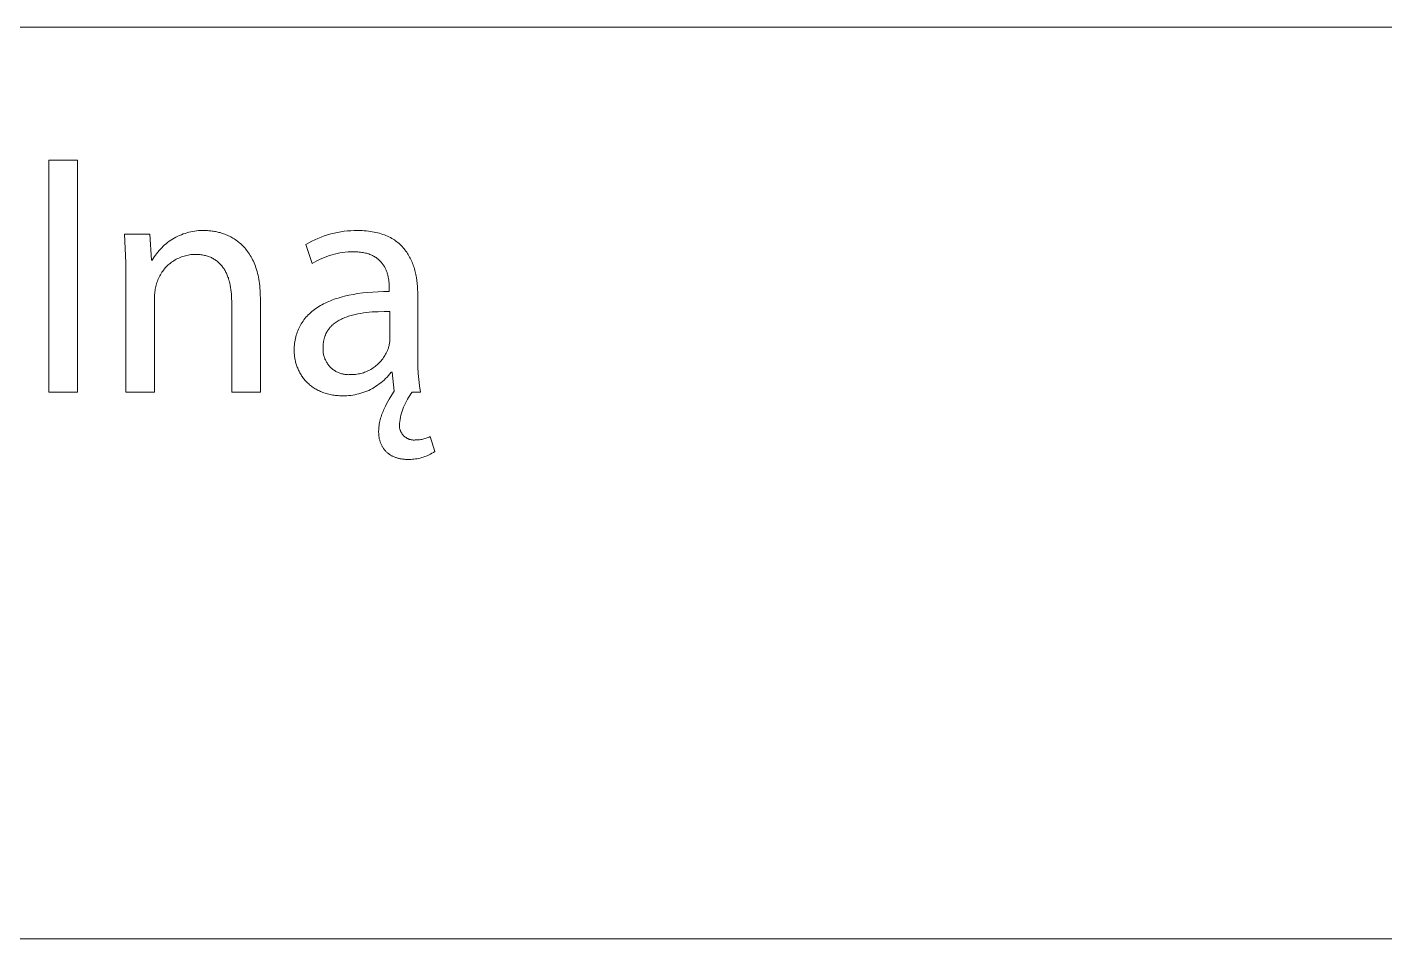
# Model space of a CAD drawing. Header units: millimetres. Extents: x -1656 to 3995, y -637 to 3312.
# Drawn here: x 3525.1 to 3760.2, y -636.5 to -478.6 of the extents above; entities that cross this region are included whole.
import ezdxf

# ---------------------------------------------------------------- set-up
doc = ezdxf.new("R2010")
doc.units = ezdxf.units.MM
doc.header["$MEASUREMENT"] = 0
doc.layers.add('Domyślny', color=7, linetype='Continuous', true_color=0x000000)

msp = doc.modelspace()

# ---------------------------------------------------------------- linework, layer by layer
at = {"layer": 'Domyślny', "color": 18, "lineweight": 15, "true_color": 0x000000}
for p, q in [((1859.78, -478.59), (3989.99, -478.59)), ((3528.83, -501.65), (3533.8, -501.65)), ((3528.83, -541.83), (3528.83, -501.65)), ((3533.8, -501.65), (3533.8, -541.83)), ((3542.05, -516.91), (3541.91, -514.44)), ((3541.91, -514.44), (3546.33, -514.44)), ((3546.33, -514.44), (3546.61, -518.97)), ((3550.83, -514.97), (3551.14, -514.82)), ((3551.14, -514.82), (3551.45, -514.67)), ((3551.45, -514.67), (3551.76, -514.54)), ((3551.76, -514.54), (3552.08, -514.42)), ((3552.08, -514.42), (3552.4, -514.31)), ((3552.4, -514.31), (3552.73, -514.21)), ((3552.73, -514.21), (3553.06, -514.12)), ((3553.06, -514.12), (3553.4, -514.04)), ((3553.4, -514.04), (3553.73, -513.97)), ((3553.73, -513.97), (3554.07, -513.92)), ((3554.07, -513.92), (3554.41, -513.88)), ((3554.41, -513.88), (3554.75, -513.84)), ((3554.75, -513.84), (3555.09, -513.82)), ((3555.09, -513.82), (3555.43, -513.81)), ((3555.43, -513.81), (3555.77, -513.82)), ((3555.77, -513.82), (3555.95, -513.82)), ((3555.95, -513.82), (3556.14, -513.82)), ((3556.14, -513.82), (3556.32, -513.83)), ((3556.32, -513.83), (3556.51, -513.85)), ((3556.51, -513.85), (3556.7, -513.86)), ((3556.7, -513.86), (3556.89, -513.88)), ((3556.89, -513.88), (3557.09, -513.91)), ((3557.09, -513.91), (3557.28, -513.93)), ((3557.28, -513.93), (3557.48, -513.97)), ((3557.48, -513.97), (3557.68, -514)), ((3557.68, -514), (3557.88, -514.04)), ((3557.88, -514.04), (3558.08, -514.09)), ((3558.08, -514.09), (3558.28, -514.14)), ((3558.28, -514.14), (3558.48, -514.19)), ((3558.48, -514.19), (3558.69, -514.25)), ((3558.69, -514.25), (3558.89, -514.32)), ((3558.89, -514.32), (3559.09, -514.39)), ((3559.09, -514.39), (3559.3, -514.47)), ((3559.3, -514.47), (3559.5, -514.55)), ((3559.5, -514.55), (3559.7, -514.63)), ((3559.7, -514.63), (3559.9, -514.72)), ((3559.9, -514.72), (3560.11, -514.82)), ((3560.11, -514.82), (3560.31, -514.92)), ((3560.31, -514.92), (3560.5, -515.03)), ((3575.95, -514.96), (3576.51, -514.76)), ((3576.51, -514.76), (3577.07, -514.58)), ((3577.07, -514.58), (3577.63, -514.41)), ((3577.63, -514.41), (3578.21, -514.27)), ((3578.21, -514.27), (3578.78, -514.14)), ((3578.78, -514.14), (3579.36, -514.04)), ((3579.36, -514.04), (3579.95, -513.96)), ((3579.95, -513.96), (3580.53, -513.89)), ((3580.53, -513.89), (3581.12, -513.85)), ((3581.12, -513.85), (3581.71, -513.83)), ((3581.71, -513.83), (3582.3, -513.82)), ((3582.3, -513.82), (3582.69, -513.83)), ((3582.69, -513.83), (3583.07, -513.84)), ((3583.07, -513.84), (3583.44, -513.86)), ((3583.44, -513.86), (3583.8, -513.89)), ((3583.8, -513.89), (3584.15, -513.93)), ((3584.15, -513.93), (3584.49, -513.97)), ((3584.49, -513.97), (3584.83, -514.02)), ((3584.83, -514.02), (3585.15, -514.08)), ((3585.15, -514.08), (3585.47, -514.15)), ((3585.47, -514.15), (3585.78, -514.22)), ((3585.78, -514.22), (3586.08, -514.3)), ((3586.08, -514.3), (3586.37, -514.39)), ((3586.37, -514.39), (3586.65, -514.48)), ((3586.65, -514.48), (3586.93, -514.58)), ((3586.93, -514.58), (3587.2, -514.69)), ((3587.2, -514.69), (3587.46, -514.8)), ((3587.46, -514.8), (3587.71, -514.92)), ((3587.71, -514.92), (3587.96, -515.05)), ((3542.12, -519.39), (3542.05, -516.91)), ((3547.68, -517.56), (3547.9, -517.3)), ((3547.9, -517.3), (3548.13, -517.04)), ((3548.13, -517.04), (3548.36, -516.79)), ((3548.36, -516.79), (3548.61, -516.55)), ((3548.61, -516.55), (3548.86, -516.32)), ((3548.86, -516.32), (3549.12, -516.1)), ((3549.12, -516.1), (3549.39, -515.89)), ((3549.39, -515.89), (3549.67, -515.69)), ((3549.67, -515.69), (3549.95, -515.49)), ((3549.95, -515.49), (3550.24, -515.31)), ((3550.24, -515.31), (3550.53, -515.13)), ((3550.53, -515.13), (3550.83, -514.97)), ((3560.5, -515.03), (3560.7, -515.15)), ((3560.7, -515.15), (3560.9, -515.27)), ((3560.9, -515.27), (3561.09, -515.4)), ((3561.09, -515.4), (3561.29, -515.53)), ((3561.29, -515.53), (3561.48, -515.67)), ((3561.48, -515.67), (3561.67, -515.81)), ((3561.67, -515.81), (3561.85, -515.97)), ((3561.85, -515.97), (3562.04, -516.13)), ((3562.04, -516.13), (3562.22, -516.29)), ((3562.22, -516.29), (3562.39, -516.47)), ((3562.39, -516.47), (3562.57, -516.65)), ((3562.57, -516.65), (3562.74, -516.84)), ((3562.74, -516.84), (3562.91, -517.03)), ((3562.91, -517.03), (3563.07, -517.23)), ((3563.07, -517.23), (3563.23, -517.44)), ((3573.3, -516.25), (3573.82, -515.96)), ((3574.43, -519.54), (3573.3, -516.25)), ((3573.82, -515.96), (3574.34, -515.68)), ((3574.34, -515.68), (3574.87, -515.42)), ((3574.87, -515.42), (3575.41, -515.18)), ((3575.41, -515.18), (3575.95, -514.96)), ((3587.96, -515.05), (3588.19, -515.18)), ((3588.19, -515.18), (3588.42, -515.32)), ((3588.42, -515.32), (3588.65, -515.46)), ((3588.65, -515.46), (3588.86, -515.61)), ((3588.86, -515.61), (3589.07, -515.76)), ((3589.07, -515.76), (3589.27, -515.92)), ((3589.27, -515.92), (3589.47, -516.09)), ((3589.47, -516.09), (3589.65, -516.26)), ((3589.65, -516.26), (3589.84, -516.43)), ((3589.84, -516.43), (3590.01, -516.61)), ((3590.01, -516.61), (3590.18, -516.79)), ((3590.18, -516.79), (3590.34, -516.98)), ((3590.34, -516.98), (3590.49, -517.17)), ((3590.49, -517.17), (3590.64, -517.37)), ((3542.13, -521.87), (3542.12, -519.39)), ((3546.61, -518.97), (3546.72, -518.97)), ((3546.72, -518.97), (3546.89, -518.68)), ((3546.89, -518.68), (3547.08, -518.39)), ((3547.08, -518.39), (3547.27, -518.1)), ((3547.27, -518.1), (3547.47, -517.83)), ((3547.47, -517.83), (3547.68, -517.56)), ((3549.68, -519.62), (3549.5, -519.78)), ((3549.87, -519.47), (3549.68, -519.62)), ((3550.07, -519.32), (3549.87, -519.47)), ((3550.27, -519.18), (3550.07, -519.32)), ((3550.47, -519.05), (3550.27, -519.18)), ((3550.68, -518.92), (3550.47, -519.05)), ((3550.89, -518.8), (3550.68, -518.92)), ((3551.11, -518.69), (3550.89, -518.8)), ((3551.32, -518.59), (3551.11, -518.69)), ((3551.55, -518.49), (3551.32, -518.59)), ((3551.77, -518.4), (3551.55, -518.49)), ((3552, -518.32), (3551.77, -518.4)), ((3552.24, -518.25), (3552, -518.32)), ((3552.47, -518.18), (3552.24, -518.25)), ((3552.71, -518.13), (3552.47, -518.18)), ((3552.95, -518.08), (3552.71, -518.13)), ((3553.19, -518.04), (3552.95, -518.08)), ((3553.43, -518), (3553.19, -518.04)), ((3553.67, -517.98), (3553.43, -518)), ((3553.91, -517.96), (3553.67, -517.98)), ((3554.16, -517.96), (3553.91, -517.96)), ((3554.37, -517.96), (3554.16, -517.96)), ((3554.58, -517.97), (3554.37, -517.96)), ((3554.79, -517.98), (3554.58, -517.97)), ((3555, -518), (3554.79, -517.98)), ((3555.19, -518.02), (3555, -518)), ((3555.39, -518.05), (3555.19, -518.02)), ((3555.58, -518.09), (3555.39, -518.05)), ((3555.77, -518.12), (3555.58, -518.09)), ((3555.95, -518.17), (3555.77, -518.12)), ((3556.13, -518.22), (3555.95, -518.17)), ((3556.3, -518.27), (3556.13, -518.22)), ((3556.47, -518.33), (3556.3, -518.27)), ((3556.64, -518.39), (3556.47, -518.33)), ((3556.8, -518.45), (3556.64, -518.39)), ((3556.96, -518.52), (3556.8, -518.45)), ((3557.11, -518.6), (3556.96, -518.52)), ((3557.26, -518.68), (3557.11, -518.6)), ((3557.41, -518.76), (3557.26, -518.68)), ((3557.55, -518.85), (3557.41, -518.76)), ((3557.69, -518.94), (3557.55, -518.85)), ((3557.82, -519.04), (3557.69, -518.94)), ((3557.96, -519.14), (3557.82, -519.04)), ((3558.08, -519.24), (3557.96, -519.14)), ((3558.21, -519.35), (3558.08, -519.24)), ((3558.33, -519.46), (3558.21, -519.35)), ((3558.44, -519.58), (3558.33, -519.46)), ((3558.56, -519.7), (3558.44, -519.58)), ((3563.23, -517.44), (3563.39, -517.66)), ((3563.39, -517.66), (3563.54, -517.89)), ((3563.54, -517.89), (3563.69, -518.12)), ((3563.69, -518.12), (3563.83, -518.36)), ((3563.83, -518.36), (3563.97, -518.61)), ((3563.97, -518.61), (3564.1, -518.87)), ((3564.1, -518.87), (3564.23, -519.14)), ((3564.23, -519.14), (3564.35, -519.41)), ((3564.35, -519.41), (3564.47, -519.69)), ((3574.84, -519.3), (3574.43, -519.54)), ((3575.25, -519.08), (3574.84, -519.3)), ((3575.67, -518.86), (3575.25, -519.08)), ((3576.09, -518.67), (3575.67, -518.86)), ((3576.53, -518.48), (3576.09, -518.67)), ((3576.96, -518.32), (3576.53, -518.48)), ((3577.41, -518.16), (3576.96, -518.32)), ((3577.86, -518.03), (3577.41, -518.16)), ((3578.31, -517.9), (3577.86, -518.03)), ((3578.77, -517.8), (3578.31, -517.9)), ((3579.23, -517.71), (3578.77, -517.8)), ((3579.69, -517.63), (3579.23, -517.71)), ((3580.16, -517.57), (3579.69, -517.63)), ((3580.63, -517.53), (3580.16, -517.57)), ((3581.1, -517.5), (3580.63, -517.53)), ((3581.57, -517.49), (3581.1, -517.5)), ((3581.82, -517.5), (3581.57, -517.49)), ((3582.08, -517.5), (3581.82, -517.5)), ((3582.32, -517.52), (3582.08, -517.5)), ((3582.56, -517.54), (3582.32, -517.52)), ((3582.79, -517.56), (3582.56, -517.54)), ((3583.01, -517.6), (3582.79, -517.56)), ((3583.23, -517.63), (3583.01, -517.6)), ((3583.44, -517.67), (3583.23, -517.63)), ((3583.64, -517.72), (3583.44, -517.67)), ((3583.84, -517.77), (3583.64, -517.72)), ((3584.03, -517.82), (3583.84, -517.77)), ((3584.21, -517.88), (3584.03, -517.82)), ((3584.39, -517.95), (3584.21, -517.88)), ((3584.57, -518.02), (3584.39, -517.95)), ((3584.73, -518.09), (3584.57, -518.02)), ((3584.89, -518.17), (3584.73, -518.09)), ((3585.05, -518.25), (3584.89, -518.17)), ((3585.2, -518.33), (3585.05, -518.25)), ((3585.34, -518.42), (3585.2, -518.33)), ((3585.48, -518.51), (3585.34, -518.42)), ((3585.62, -518.6), (3585.48, -518.51)), ((3585.74, -518.7), (3585.62, -518.6)), ((3585.87, -518.8), (3585.74, -518.7)), ((3585.99, -518.9), (3585.87, -518.8)), ((3586.1, -519.01), (3585.99, -518.9)), ((3586.21, -519.12), (3586.1, -519.01)), ((3586.31, -519.23), (3586.21, -519.12)), ((3586.41, -519.34), (3586.31, -519.23)), ((3586.51, -519.46), (3586.41, -519.34)), ((3586.6, -519.58), (3586.51, -519.46)), ((3586.68, -519.7), (3586.6, -519.58)), ((3590.64, -517.37), (3590.79, -517.57)), ((3590.79, -517.57), (3590.92, -517.78)), ((3590.92, -517.78), (3591.05, -517.98)), ((3591.05, -517.98), (3591.18, -518.2)), ((3591.18, -518.2), (3591.3, -518.41)), ((3591.3, -518.41), (3591.41, -518.63)), ((3591.41, -518.63), (3591.52, -518.85)), ((3591.52, -518.85), (3591.62, -519.08)), ((3591.62, -519.08), (3591.72, -519.3)), ((3591.72, -519.3), (3591.81, -519.53)), ((3591.81, -519.53), (3591.9, -519.77)), ((3542.13, -541.84), (3542.13, -521.87)), ((3547.9, -521.91), (3547.79, -522.13)), ((3548.01, -521.69), (3547.9, -521.91)), ((3548.13, -521.48), (3548.01, -521.69)), ((3548.25, -521.27), (3548.13, -521.48)), ((3548.39, -521.06), (3548.25, -521.27)), ((3548.53, -520.87), (3548.39, -521.06)), ((3548.67, -520.67), (3548.53, -520.87)), ((3548.83, -520.48), (3548.67, -520.67)), ((3548.98, -520.3), (3548.83, -520.48)), ((3549.15, -520.12), (3548.98, -520.3)), ((3549.32, -519.95), (3549.15, -520.12)), ((3549.5, -519.78), (3549.32, -519.95)), ((3558.67, -519.82), (3558.56, -519.7)), ((3558.77, -519.95), (3558.67, -519.82)), ((3558.87, -520.08), (3558.77, -519.95)), ((3558.97, -520.21), (3558.87, -520.08)), ((3559.07, -520.35), (3558.97, -520.21)), ((3559.16, -520.48), (3559.07, -520.35)), ((3559.25, -520.63), (3559.16, -520.48)), ((3559.33, -520.77), (3559.25, -520.63)), ((3559.41, -520.92), (3559.33, -520.77)), ((3559.49, -521.07), (3559.41, -520.92)), ((3559.57, -521.23), (3559.49, -521.07)), ((3559.64, -521.39), (3559.57, -521.23)), ((3559.71, -521.55), (3559.64, -521.39)), ((3559.77, -521.71), (3559.71, -521.55)), ((3559.84, -521.87), (3559.77, -521.71)), ((3559.9, -522.04), (3559.84, -521.87)), ((3564.47, -519.69), (3564.58, -519.98)), ((3564.58, -519.98), (3564.69, -520.28)), ((3564.69, -520.28), (3564.79, -520.59)), ((3564.79, -520.59), (3564.88, -520.91)), ((3564.88, -520.91), (3564.97, -521.24)), ((3564.97, -521.24), (3565.05, -521.57)), ((3565.05, -521.57), (3565.12, -521.92)), ((3565.12, -521.92), (3565.19, -522.27)), ((3586.77, -519.82), (3586.68, -519.7)), ((3586.84, -519.94), (3586.77, -519.82)), ((3586.92, -520.06), (3586.84, -519.94)), ((3586.99, -520.19), (3586.92, -520.06)), ((3587.05, -520.32), (3586.99, -520.19)), ((3587.12, -520.45), (3587.05, -520.32)), ((3587.18, -520.57), (3587.12, -520.45)), ((3587.23, -520.7), (3587.18, -520.57)), ((3587.28, -520.84), (3587.23, -520.7)), ((3587.33, -520.97), (3587.28, -520.84)), ((3587.38, -521.1), (3587.33, -520.97)), ((3587.42, -521.23), (3587.38, -521.1)), ((3587.46, -521.36), (3587.42, -521.23)), ((3587.5, -521.5), (3587.46, -521.36)), ((3587.53, -521.63), (3587.5, -521.5)), ((3587.56, -521.76), (3587.53, -521.63)), ((3587.59, -521.89), (3587.56, -521.76)), ((3587.64, -522.15), (3587.59, -521.89)), ((3591.9, -519.77), (3591.98, -520)), ((3591.98, -520), (3592.06, -520.24)), ((3592.06, -520.24), (3592.13, -520.48)), ((3592.13, -520.48), (3592.19, -520.72)), ((3592.19, -520.72), (3592.26, -520.97)), ((3592.26, -520.97), (3592.32, -521.21)), ((3592.32, -521.21), (3592.37, -521.46)), ((3592.37, -521.46), (3592.42, -521.71)), ((3592.42, -521.71), (3592.46, -521.96)), ((3592.46, -521.96), (3592.54, -522.47)), ((3547.2, -524.19), (3547.17, -524.43)), ((3547.24, -523.96), (3547.2, -524.19)), ((3547.28, -523.73), (3547.24, -523.96)), ((3547.33, -523.49), (3547.28, -523.73)), ((3547.39, -523.27), (3547.33, -523.49)), ((3547.46, -523.04), (3547.39, -523.27)), ((3547.53, -522.81), (3547.46, -523.04)), ((3547.61, -522.58), (3547.53, -522.81)), ((3547.7, -522.35), (3547.61, -522.58)), ((3547.79, -522.13), (3547.7, -522.35)), ((3559.95, -522.21), (3559.9, -522.04)), ((3560.01, -522.39), (3559.95, -522.21)), ((3560.06, -522.56), (3560.01, -522.39)), ((3560.1, -522.74), (3560.06, -522.56)), ((3560.15, -522.92), (3560.1, -522.74)), ((3560.23, -523.29), (3560.15, -522.92)), ((3560.29, -523.66), (3560.23, -523.29)), ((3560.35, -524.04), (3560.29, -523.66)), ((3560.4, -524.43), (3560.35, -524.04)), ((3565.19, -522.27), (3565.25, -522.64)), ((3565.25, -522.64), (3565.3, -523.01)), ((3565.3, -523.01), (3565.34, -523.4)), ((3565.34, -523.4), (3565.38, -523.79)), ((3565.38, -523.79), (3565.41, -524.19)), ((3565.41, -524.19), (3565.43, -524.61)), ((3587.68, -522.41), (3587.64, -522.15)), ((3587.71, -522.66), (3587.68, -522.41)), ((3587.74, -522.91), (3587.71, -522.66)), ((3587.76, -523.16), (3587.74, -522.91)), ((3587.77, -523.39), (3587.76, -523.16)), ((3587.77, -523.62), (3587.77, -523.39)), ((3587.78, -523.83), (3587.77, -523.62)), ((3587.78, -524.4), (3587.78, -523.83)), ((3592.54, -522.47), (3592.6, -522.98)), ((3592.6, -522.98), (3592.65, -523.49)), ((3592.65, -523.49), (3592.68, -524.01)), ((3592.68, -524.01), (3592.7, -524.52)), ((3547.14, -524.9), (3547.13, -525.14)), ((3547.13, -525.14), (3547.14, -525.37)), ((3547.15, -524.66), (3547.14, -524.9)), ((3547.14, -525.37), (3547.14, -541.84)), ((3547.17, -524.43), (3547.15, -524.66)), ((3560.43, -524.83), (3560.4, -524.43)), ((3560.46, -525.23), (3560.43, -524.83)), ((3560.47, -525.64), (3560.46, -525.23)), ((3560.48, -526.05), (3560.47, -525.64)), ((3560.48, -541.84), (3560.48, -526.05)), ((3565.43, -524.61), (3565.44, -525.03)), ((3565.44, -525.03), (3565.45, -525.47)), ((3565.45, -525.47), (3565.45, -541.84)), ((3575.85, -526.83), (3576.12, -526.68)), ((3576.12, -526.68), (3576.41, -526.53)), ((3576.41, -526.53), (3576.69, -526.38)), ((3576.69, -526.38), (3576.99, -526.24)), ((3576.99, -526.24), (3577.3, -526.11)), ((3577.3, -526.11), (3577.61, -525.98)), ((3577.61, -525.98), (3577.93, -525.85)), ((3577.93, -525.85), (3578.25, -525.73)), ((3578.25, -525.73), (3578.59, -525.62)), ((3578.59, -525.62), (3578.93, -525.51)), ((3578.93, -525.51), (3579.28, -525.4)), ((3579.28, -525.4), (3579.64, -525.31)), ((3579.64, -525.31), (3580, -525.21)), ((3580, -525.21), (3580.75, -525.04)), ((3580.75, -525.04), (3581.53, -524.88)), ((3581.53, -524.88), (3582.34, -524.75)), ((3582.34, -524.75), (3583.17, -524.64)), ((3583.17, -524.64), (3584.04, -524.55)), ((3584.04, -524.55), (3584.93, -524.48)), ((3584.93, -524.48), (3585.85, -524.43)), ((3585.85, -524.43), (3586.8, -524.4)), ((3586.8, -524.4), (3587.78, -524.4)), ((3592.7, -524.52), (3592.71, -525.04)), ((3592.71, -525.04), (3592.71, -535.28)), ((3573.17, -529.06), (3573.35, -528.85)), ((3573.35, -528.85), (3573.54, -528.64)), ((3573.54, -528.64), (3573.74, -528.44)), ((3573.74, -528.44), (3573.94, -528.24)), ((3573.94, -528.24), (3574.15, -528.05)), ((3574.15, -528.05), (3574.37, -527.86)), ((3574.37, -527.86), (3574.6, -527.68)), ((3574.6, -527.68), (3574.83, -527.5)), ((3574.83, -527.5), (3575.08, -527.32)), ((3575.08, -527.32), (3575.33, -527.16)), ((3575.33, -527.16), (3575.58, -526.99)), ((3575.58, -526.99), (3575.85, -526.83)), ((3579.86, -528.99), (3579.66, -529.08)), ((3580.07, -528.91), (3579.86, -528.99)), ((3580.28, -528.82), (3580.07, -528.91)), ((3580.49, -528.75), (3580.28, -528.82)), ((3580.71, -528.67), (3580.49, -528.75)), ((3580.93, -528.6), (3580.71, -528.67)), ((3581.15, -528.54), (3580.93, -528.6)), ((3581.38, -528.47), (3581.15, -528.54)), ((3581.85, -528.36), (3581.38, -528.47)), ((3582.32, -528.26), (3581.85, -528.36)), ((3582.8, -528.17), (3582.32, -528.26)), ((3583.29, -528.09), (3582.8, -528.17)), ((3583.79, -528.03), (3583.29, -528.09)), ((3584.3, -527.98), (3583.79, -528.03)), ((3584.81, -527.93), (3584.3, -527.98)), ((3585.32, -527.9), (3584.81, -527.93)), ((3585.84, -527.88), (3585.32, -527.9)), ((3586.87, -527.85), (3585.84, -527.88)), ((3587.89, -527.86), (3586.87, -527.85)), ((3587.89, -532.6), (3587.89, -527.86)), ((3571.83, -531.44), (3571.92, -531.18)), ((3571.92, -531.18), (3572.03, -530.93)), ((3572.03, -530.93), (3572.14, -530.68)), ((3572.14, -530.68), (3572.27, -530.43)), ((3572.27, -530.43), (3572.4, -530.19)), ((3572.4, -530.19), (3572.54, -529.96)), ((3572.54, -529.96), (3572.68, -529.73)), ((3572.68, -529.73), (3572.84, -529.5)), ((3572.84, -529.5), (3573, -529.28)), ((3573, -529.28), (3573.17, -529.06)), ((3576.97, -531.38), (3576.92, -531.47)), ((3577.02, -531.29), (3576.97, -531.38)), ((3577.07, -531.21), (3577.02, -531.29)), ((3577.13, -531.12), (3577.07, -531.21)), ((3577.18, -531.04), (3577.13, -531.12)), ((3577.24, -530.96), (3577.18, -531.04)), ((3577.3, -530.88), (3577.24, -530.96)), ((3577.36, -530.8), (3577.3, -530.88)), ((3577.42, -530.72), (3577.36, -530.8)), ((3577.49, -530.64), (3577.42, -530.72)), ((3577.55, -530.57), (3577.49, -530.64)), ((3577.62, -530.5), (3577.55, -530.57)), ((3577.69, -530.42), (3577.62, -530.5)), ((3577.76, -530.35), (3577.69, -530.42)), ((3577.83, -530.28), (3577.76, -530.35)), ((3577.91, -530.21), (3577.83, -530.28)), ((3577.98, -530.15), (3577.91, -530.21)), ((3578.06, -530.08), (3577.98, -530.15)), ((3578.14, -530.01), (3578.06, -530.08)), ((3578.22, -529.95), (3578.14, -530.01)), ((3578.38, -529.83), (3578.22, -529.95)), ((3578.55, -529.71), (3578.38, -529.83)), ((3578.72, -529.59), (3578.55, -529.71)), ((3578.9, -529.48), (3578.72, -529.59)), ((3579.08, -529.37), (3578.9, -529.48)), ((3579.27, -529.27), (3579.08, -529.37)), ((3579.47, -529.17), (3579.27, -529.27)), ((3579.66, -529.08), (3579.47, -529.17)), ((3571.33, -533.97), (3571.35, -533.67)), ((3571.35, -533.67), (3571.38, -533.38)), ((3571.38, -533.38), (3571.42, -533.09)), ((3571.42, -533.09), (3571.46, -532.8)), ((3571.46, -532.8), (3571.52, -532.52)), ((3571.52, -532.52), (3571.58, -532.24)), ((3571.58, -532.24), (3571.66, -531.97)), ((3571.66, -531.97), (3571.74, -531.7)), ((3571.74, -531.7), (3571.83, -531.44)), ((3576.33, -533.65), (3576.32, -533.77)), ((3576.34, -533.41), (3576.33, -533.53)), ((3576.33, -533.53), (3576.33, -533.65)), ((3576.36, -533.3), (3576.34, -533.41)), ((3576.37, -533.18), (3576.36, -533.3)), ((3576.39, -533.07), (3576.37, -533.18)), ((3576.4, -532.96), (3576.39, -533.07)), ((3576.42, -532.85), (3576.4, -532.96)), ((3576.45, -532.74), (3576.42, -532.85)), ((3576.47, -532.63), (3576.45, -532.74)), ((3576.5, -532.53), (3576.47, -532.63)), ((3576.53, -532.43), (3576.5, -532.53)), ((3576.56, -532.32), (3576.53, -532.43)), ((3576.59, -532.22), (3576.56, -532.32)), ((3576.62, -532.12), (3576.59, -532.22)), ((3576.66, -532.02), (3576.62, -532.12)), ((3576.7, -531.93), (3576.66, -532.02)), ((3576.74, -531.83), (3576.7, -531.93)), ((3576.78, -531.74), (3576.74, -531.83)), ((3576.83, -531.65), (3576.78, -531.74)), ((3576.87, -531.56), (3576.83, -531.65)), ((3576.92, -531.47), (3576.87, -531.56)), ((3587.7, -533.88), (3587.74, -533.72)), ((3587.74, -533.72), (3587.78, -533.56)), ((3587.78, -533.56), (3587.81, -533.4)), ((3587.81, -533.4), (3587.84, -533.25)), ((3587.84, -533.25), (3587.86, -533.09)), ((3587.86, -533.09), (3587.87, -532.93)), ((3587.87, -532.93), (3587.88, -532.76)), ((3587.88, -532.76), (3587.89, -532.6)), ((3571.31, -534.27), (3571.33, -533.97)), ((3571.31, -534.58), (3571.31, -534.27)), ((3571.31, -534.77), (3571.31, -534.58)), ((3571.32, -534.95), (3571.31, -534.77)), ((3571.33, -535.14), (3571.32, -534.95)), ((3571.34, -535.32), (3571.33, -535.14)), ((3571.36, -535.51), (3571.34, -535.32)), ((3571.38, -535.69), (3571.36, -535.51)), ((3571.41, -535.87), (3571.38, -535.69)), ((3571.44, -536.06), (3571.41, -535.87)), ((3571.48, -536.24), (3571.44, -536.06)), ((3576.31, -534.17), (3576.3, -534.32)), ((3576.3, -534.32), (3576.3, -534.47)), ((3576.3, -534.47), (3576.31, -534.62)), ((3576.32, -534.01), (3576.31, -534.17)), ((3576.31, -534.62), (3576.32, -534.77)), ((3576.32, -533.77), (3576.32, -533.89)), ((3576.32, -533.89), (3576.32, -534.01)), ((3576.32, -534.77), (3576.33, -534.92)), ((3576.33, -534.92), (3576.35, -535.07)), ((3576.35, -535.07), (3576.38, -535.22)), ((3576.38, -535.22), (3576.41, -535.37)), ((3576.41, -535.37), (3576.45, -535.52)), ((3576.45, -535.52), (3576.49, -535.66)), ((3576.49, -535.66), (3576.54, -535.81)), ((3576.54, -535.81), (3576.59, -535.95)), ((3576.59, -535.95), (3576.64, -536.09)), ((3576.64, -536.09), (3576.71, -536.23)), ((3586.49, -536.21), (3586.63, -536.03)), ((3586.63, -536.03), (3586.77, -535.84)), ((3586.77, -535.84), (3586.9, -535.65)), ((3586.9, -535.65), (3587.02, -535.45)), ((3587.02, -535.45), (3587.14, -535.25)), ((3587.14, -535.25), (3587.24, -535.04)), ((3587.24, -535.04), (3587.35, -534.83)), ((3587.35, -534.83), (3587.44, -534.62)), ((3587.44, -534.62), (3587.53, -534.4)), ((3587.53, -534.4), (3587.61, -534.18)), ((3587.61, -534.18), (3587.66, -534.03)), ((3587.66, -534.03), (3587.7, -533.88)), ((3592.71, -535.28), (3592.7, -536.37)), ((3571.52, -536.42), (3571.48, -536.24)), ((3571.56, -536.6), (3571.52, -536.42)), ((3571.61, -536.78), (3571.56, -536.6)), ((3571.66, -536.96), (3571.61, -536.78)), ((3571.72, -537.13), (3571.66, -536.96)), ((3571.78, -537.31), (3571.72, -537.13)), ((3571.84, -537.48), (3571.78, -537.31)), ((3571.91, -537.66), (3571.84, -537.48)), ((3571.98, -537.83), (3571.91, -537.66)), ((3572.06, -538), (3571.98, -537.83)), ((3572.14, -538.16), (3572.06, -538)), ((3572.22, -538.33), (3572.14, -538.16)), ((3572.31, -538.49), (3572.22, -538.33)), ((3576.71, -536.23), (3576.77, -536.37)), ((3576.77, -536.37), (3576.84, -536.5)), ((3576.84, -536.5), (3576.92, -536.63)), ((3576.92, -536.63), (3577, -536.76)), ((3577, -536.76), (3577.08, -536.89)), ((3577.08, -536.89), (3577.17, -537.01)), ((3577.17, -537.01), (3577.26, -537.13)), ((3577.26, -537.13), (3577.36, -537.25)), ((3577.36, -537.25), (3577.46, -537.36)), ((3577.46, -537.36), (3577.56, -537.47)), ((3577.56, -537.47), (3577.67, -537.58)), ((3577.67, -537.58), (3577.78, -537.68)), ((3577.78, -537.68), (3577.9, -537.78)), ((3577.9, -537.78), (3578.02, -537.87)), ((3578.02, -537.87), (3578.14, -537.96)), ((3578.14, -537.96), (3578.27, -538.05)), ((3578.27, -538.05), (3578.39, -538.13)), ((3578.39, -538.13), (3578.52, -538.21)), ((3578.52, -538.21), (3578.66, -538.28)), ((3578.66, -538.28), (3578.79, -538.35)), ((3578.79, -538.35), (3578.93, -538.41)), ((3578.93, -538.41), (3579.07, -538.47)), ((3583.07, -538.51), (3583.29, -538.44)), ((3583.29, -538.44), (3583.51, -538.36)), ((3583.51, -538.36), (3583.73, -538.28)), ((3583.73, -538.28), (3583.94, -538.19)), ((3583.94, -538.19), (3584.15, -538.09)), ((3584.15, -538.09), (3584.36, -537.98)), ((3584.36, -537.98), (3584.56, -537.87)), ((3584.56, -537.87), (3584.76, -537.75)), ((3584.76, -537.75), (3584.96, -537.62)), ((3584.96, -537.62), (3585.15, -537.49)), ((3585.15, -537.49), (3585.33, -537.35)), ((3585.33, -537.35), (3585.52, -537.21)), ((3585.52, -537.21), (3585.69, -537.06)), ((3585.69, -537.06), (3585.86, -536.9)), ((3585.86, -536.9), (3586.03, -536.73)), ((3586.03, -536.73), (3586.19, -536.57)), ((3586.19, -536.57), (3586.34, -536.39)), ((3586.34, -536.39), (3586.49, -536.21)), ((3588.08, -538.38), (3587.85, -538.66)), ((3588.25, -538.38), (3588.08, -538.38)), ((3588.62, -541.65), (3588.25, -538.38)), ((3592.7, -536.37), (3592.73, -537.47)), ((3592.73, -537.47), (3592.79, -538.56)), ((3572.4, -538.65), (3572.31, -538.49)), ((3572.5, -538.81), (3572.4, -538.65)), ((3572.6, -538.97), (3572.5, -538.81)), ((3572.71, -539.12), (3572.6, -538.97)), ((3572.82, -539.28), (3572.71, -539.12)), ((3572.93, -539.43), (3572.82, -539.28)), ((3573.05, -539.57), (3572.93, -539.43)), ((3573.17, -539.72), (3573.05, -539.57)), ((3573.29, -539.86), (3573.17, -539.72)), ((3573.42, -540), (3573.29, -539.86)), ((3573.56, -540.14), (3573.42, -540)), ((3573.69, -540.27), (3573.56, -540.14)), ((3573.83, -540.4), (3573.69, -540.27)), ((3573.98, -540.53), (3573.83, -540.4)), ((3574.13, -540.65), (3573.98, -540.53)), ((3574.28, -540.77), (3574.13, -540.65)), ((3574.44, -540.89), (3574.28, -540.77)), ((3579.07, -538.47), (3579.21, -538.53)), ((3579.21, -538.53), (3579.35, -538.57)), ((3579.35, -538.57), (3579.5, -538.62)), ((3579.5, -538.62), (3579.65, -538.66)), ((3579.65, -538.66), (3579.79, -538.69)), ((3579.79, -538.69), (3579.94, -538.72)), ((3579.94, -538.72), (3580.09, -538.74)), ((3580.09, -538.74), (3580.24, -538.76)), ((3580.24, -538.76), (3580.39, -538.78)), ((3580.39, -538.78), (3580.55, -538.78)), ((3580.55, -538.78), (3580.7, -538.79)), ((3580.7, -538.79), (3580.85, -538.78)), ((3580.85, -538.78), (3581, -538.78)), ((3581, -538.78), (3581.23, -538.78)), ((3581.23, -538.78), (3581.47, -538.77)), ((3581.47, -538.77), (3581.7, -538.76)), ((3581.7, -538.76), (3581.93, -538.73)), ((3581.93, -538.73), (3582.16, -538.7)), ((3582.16, -538.7), (3582.39, -538.67)), ((3582.39, -538.67), (3582.62, -538.62)), ((3582.62, -538.62), (3582.84, -538.57)), ((3582.84, -538.57), (3583.07, -538.51)), ((3585.46, -540.8), (3585.16, -540.99)), ((3585.76, -540.61), (3585.46, -540.8)), ((3586.05, -540.4), (3585.76, -540.61)), ((3586.33, -540.18), (3586.05, -540.4)), ((3586.61, -539.95), (3586.33, -540.18)), ((3586.87, -539.71), (3586.61, -539.95)), ((3587.13, -539.46), (3586.87, -539.71)), ((3587.38, -539.2), (3587.13, -539.46)), ((3587.62, -538.94), (3587.38, -539.2)), ((3587.85, -538.66), (3587.62, -538.94)), ((3592.79, -538.56), (3592.88, -539.65)), ((3592.88, -539.65), (3593, -540.74)), ((3593, -540.74), (3593.16, -541.82)), ((3533.8, -541.83), (3528.83, -541.83)), ((3547.14, -541.84), (3542.13, -541.84)), ((3565.45, -541.84), (3560.48, -541.84)), ((3574.6, -541), (3574.44, -540.89)), ((3574.77, -541.11), (3574.6, -541)), ((3574.94, -541.22), (3574.77, -541.11)), ((3575.11, -541.32), (3574.94, -541.22)), ((3575.29, -541.42), (3575.11, -541.32)), ((3575.47, -541.52), (3575.29, -541.42)), ((3575.66, -541.61), (3575.47, -541.52)), ((3575.85, -541.69), (3575.66, -541.61)), ((3576.04, -541.77), (3575.85, -541.69)), ((3576.24, -541.85), (3576.04, -541.77)), ((3576.44, -541.93), (3576.24, -541.85)), ((3576.65, -541.99), (3576.44, -541.93)), ((3576.86, -542.06), (3576.65, -541.99)), ((3577.07, -542.12), (3576.86, -542.06)), ((3577.29, -542.17), (3577.07, -542.12)), ((3577.51, -542.22), (3577.29, -542.17)), ((3577.74, -542.27), (3577.51, -542.22)), ((3577.97, -542.31), (3577.74, -542.27)), ((3578.2, -542.35), (3577.97, -542.31)), ((3578.44, -542.38), (3578.2, -542.35)), ((3578.68, -542.4), (3578.44, -542.38)), ((3578.92, -542.42), (3578.68, -542.4)), ((3579.17, -542.43), (3578.92, -542.42)), ((3579.43, -542.44), (3579.17, -542.43)), ((3579.68, -542.45), (3579.43, -542.44)), ((3580.04, -542.45), (3579.68, -542.45)), ((3580.4, -542.43), (3580.04, -542.45)), ((3580.76, -542.41), (3580.4, -542.43)), ((3581.11, -542.37), (3580.76, -542.41)), ((3581.47, -542.32), (3581.11, -542.37)), ((3581.82, -542.26), (3581.47, -542.32)), ((3582.17, -542.19), (3581.82, -542.26)), ((3582.52, -542.1), (3582.17, -542.19)), ((3582.87, -542.01), (3582.52, -542.1)), ((3583.21, -541.9), (3582.87, -542.01)), ((3583.55, -541.77), (3583.21, -541.9)), ((3583.88, -541.64), (3583.55, -541.77)), ((3584.21, -541.5), (3583.88, -541.64)), ((3584.53, -541.34), (3584.21, -541.5)), ((3584.85, -541.17), (3584.53, -541.34)), ((3585.16, -540.99), (3584.85, -541.17)), ((3587.55, -543.41), (3587.77, -543.02)), ((3587.77, -543.02), (3588.21, -542.29)), ((3588.21, -542.29), (3588.62, -541.65)), ((3590.91, -543.05), (3590.73, -543.38)), ((3591.11, -542.74), (3590.91, -543.05)), ((3591.31, -542.42), (3591.11, -542.74)), ((3591.52, -542.12), (3591.31, -542.42)), ((3591.75, -541.82), (3591.52, -542.12)), ((3593.16, -541.82), (3591.75, -541.82)), ((3586.51, -545.62), (3586.6, -545.38)), ((3586.6, -545.38), (3586.7, -545.15)), ((3586.7, -545.15), (3586.8, -544.92)), ((3586.8, -544.92), (3586.9, -544.69)), ((3586.9, -544.69), (3587.11, -544.25)), ((3587.11, -544.25), (3587.32, -543.82)), ((3587.32, -543.82), (3587.55, -543.41)), ((3589.9, -545.44), (3589.8, -545.8)), ((3590.01, -545.09), (3589.9, -545.44)), ((3590.13, -544.74), (3590.01, -545.09)), ((3590.26, -544.39), (3590.13, -544.74)), ((3590.41, -544.05), (3590.26, -544.39)), ((3590.57, -543.71), (3590.41, -544.05)), ((3590.73, -543.38), (3590.57, -543.71)), ((3585.95, -548.13), (3585.97, -547.87)), ((3585.97, -547.87), (3586.01, -547.61)), ((3586.01, -547.61), (3586.05, -547.35)), ((3586.05, -547.35), (3586.09, -547.1)), ((3586.09, -547.1), (3586.15, -546.84)), ((3586.15, -546.84), (3586.21, -546.59)), ((3586.21, -546.59), (3586.28, -546.34)), ((3586.28, -546.34), (3586.35, -546.1)), ((3586.35, -546.1), (3586.43, -545.86)), ((3586.43, -545.86), (3586.51, -545.62)), ((3589.54, -547.35), (3589.53, -547.44)), ((3589.53, -547.44), (3589.53, -547.53)), ((3589.53, -547.53), (3589.53, -547.61)), ((3589.53, -547.61), (3589.53, -547.7)), ((3589.53, -547.7), (3589.54, -547.79)), ((3589.59, -546.89), (3589.54, -547.26)), ((3589.54, -547.26), (3589.54, -547.35)), ((3589.54, -547.79), (3589.54, -547.88)), ((3589.65, -546.53), (3589.59, -546.89)), ((3589.72, -546.16), (3589.65, -546.53)), ((3589.8, -545.8), (3589.72, -546.16)), ((3585.93, -548.52), (3585.94, -548.39)), ((3585.93, -548.65), (3585.93, -548.52)), ((3585.93, -548.8), (3585.93, -548.65)), ((3585.94, -548.94), (3585.93, -548.8)), ((3585.94, -548.26), (3585.95, -548.13)), ((3585.94, -548.39), (3585.94, -548.26)), ((3585.95, -549.08), (3585.94, -548.94)), ((3585.96, -549.22), (3585.95, -549.08)), ((3585.97, -549.36), (3585.96, -549.22)), ((3585.99, -549.5), (3585.97, -549.36)), ((3586.01, -549.63), (3585.99, -549.5)), ((3586.03, -549.76), (3586.01, -549.63)), ((3586.05, -549.89), (3586.03, -549.76)), ((3586.08, -550.01), (3586.05, -549.89)), ((3586.11, -550.14), (3586.08, -550.01)), ((3586.15, -550.26), (3586.11, -550.14)), ((3589.54, -547.88), (3589.56, -547.96)), ((3589.56, -547.96), (3589.57, -548.05)), ((3589.57, -548.05), (3589.59, -548.14)), ((3589.59, -548.14), (3589.61, -548.22)), ((3589.61, -548.22), (3589.63, -548.31)), ((3589.63, -548.31), (3589.66, -548.39)), ((3589.66, -548.39), (3589.69, -548.47)), ((3589.69, -548.47), (3589.72, -548.56)), ((3589.72, -548.56), (3589.76, -548.64)), ((3589.76, -548.64), (3589.8, -548.71)), ((3589.8, -548.71), (3589.84, -548.79)), ((3589.84, -548.79), (3589.88, -548.87)), ((3589.88, -548.87), (3589.93, -548.94)), ((3589.93, -548.94), (3589.98, -549.02)), ((3589.98, -549.02), (3590.03, -549.09)), ((3590.03, -549.09), (3590.08, -549.16)), ((3590.08, -549.16), (3590.14, -549.23)), ((3590.14, -549.23), (3590.2, -549.29)), ((3590.2, -549.29), (3590.26, -549.36)), ((3590.26, -549.36), (3590.32, -549.42)), ((3590.32, -549.42), (3590.39, -549.48)), ((3590.39, -549.48), (3590.45, -549.53)), ((3590.45, -549.53), (3590.52, -549.59)), ((3590.52, -549.59), (3590.59, -549.64)), ((3590.59, -549.64), (3590.67, -549.69)), ((3590.67, -549.69), (3590.74, -549.74)), ((3590.74, -549.74), (3590.82, -549.78)), ((3590.82, -549.78), (3590.89, -549.82)), ((3590.89, -549.82), (3590.97, -549.86)), ((3590.97, -549.86), (3591.05, -549.9)), ((3591.05, -549.9), (3591.13, -549.93)), ((3591.13, -549.93), (3591.22, -549.96)), ((3591.22, -549.96), (3591.3, -549.99)), ((3591.3, -549.99), (3591.38, -550.02)), ((3591.38, -550.02), (3591.47, -550.04)), ((3591.47, -550.04), (3591.55, -550.06)), ((3591.55, -550.06), (3591.64, -550.08)), ((3591.64, -550.08), (3591.73, -550.09)), ((3591.73, -550.09), (3591.81, -550.1)), ((3591.81, -550.1), (3591.9, -550.11)), ((3591.9, -550.11), (3591.99, -550.11)), ((3591.99, -550.11), (3592.08, -550.11)), ((3592.08, -550.11), (3592.17, -550.11)), ((3592.17, -550.11), (3592.25, -550.1)), ((3592.25, -550.1), (3592.45, -550.1)), ((3592.45, -550.1), (3592.64, -550.1)), ((3592.64, -550.1), (3592.83, -550.08)), ((3592.83, -550.08), (3593.02, -550.06)), ((3593.02, -550.06), (3593.21, -550.03)), ((3593.21, -550.03), (3593.4, -550)), ((3593.4, -550), (3593.59, -549.96)), ((3593.59, -549.96), (3593.78, -549.91)), ((3593.78, -549.91), (3593.96, -549.86)), ((3593.96, -549.86), (3594.14, -549.8)), ((3594.14, -549.8), (3594.32, -549.73)), ((3594.32, -549.73), (3594.5, -549.66)), ((3594.5, -549.66), (3594.68, -549.59)), ((3594.68, -549.59), (3594.85, -549.5)), ((3594.85, -549.5), (3595.64, -552.12)), ((3586.19, -550.38), (3586.15, -550.26)), ((3586.22, -550.5), (3586.19, -550.38)), ((3586.27, -550.61), (3586.22, -550.5)), ((3586.31, -550.73), (3586.27, -550.61)), ((3586.36, -550.84), (3586.31, -550.73)), ((3586.41, -550.95), (3586.36, -550.84)), ((3586.46, -551.05), (3586.41, -550.95)), ((3586.52, -551.16), (3586.46, -551.05)), ((3586.57, -551.26), (3586.52, -551.16)), ((3586.63, -551.36), (3586.57, -551.26)), ((3586.7, -551.46), (3586.63, -551.36)), ((3586.76, -551.55), (3586.7, -551.46)), ((3586.83, -551.65), (3586.76, -551.55)), ((3586.9, -551.74), (3586.83, -551.65)), ((3586.97, -551.83), (3586.9, -551.74)), ((3587.04, -551.91), (3586.97, -551.83)), ((3587.12, -552), (3587.04, -551.91)), ((3587.2, -552.08), (3587.12, -552)), ((3587.28, -552.16), (3587.2, -552.08)), ((3587.36, -552.24), (3587.28, -552.16)), ((3587.45, -552.31), (3587.36, -552.24)), ((3587.54, -552.38), (3587.45, -552.31)), ((3587.63, -552.45), (3587.54, -552.38)), ((3587.72, -552.52), (3587.63, -552.45)), ((3587.81, -552.59), (3587.72, -552.52)), ((3594.93, -552.54), (3594.69, -552.66)), ((3595.17, -552.41), (3594.93, -552.54)), ((3595.41, -552.27), (3595.17, -552.41)), ((3595.64, -552.12), (3595.41, -552.27)), ((3587.9, -552.65), (3587.81, -552.59)), ((3588, -552.71), (3587.9, -552.65)), ((3588.1, -552.77), (3588, -552.71)), ((3588.2, -552.83), (3588.1, -552.77)), ((3588.3, -552.88), (3588.2, -552.83)), ((3588.41, -552.93), (3588.3, -552.88)), ((3588.51, -552.98), (3588.41, -552.93)), ((3588.62, -553.03), (3588.51, -552.98)), ((3588.73, -553.08), (3588.62, -553.03)), ((3588.84, -553.12), (3588.73, -553.08)), ((3588.96, -553.16), (3588.84, -553.12)), ((3589.07, -553.2), (3588.96, -553.16)), ((3589.19, -553.23), (3589.07, -553.2)), ((3589.3, -553.26), (3589.19, -553.23)), ((3589.42, -553.3), (3589.3, -553.26)), ((3589.54, -553.32), (3589.42, -553.3)), ((3589.67, -553.35), (3589.54, -553.32)), ((3589.79, -553.37), (3589.67, -553.35)), ((3589.91, -553.39), (3589.79, -553.37)), ((3590.04, -553.41), (3589.91, -553.39)), ((3590.17, -553.43), (3590.04, -553.41)), ((3590.3, -553.44), (3590.17, -553.43)), ((3590.42, -553.45), (3590.3, -553.44)), ((3590.56, -553.46), (3590.42, -553.45)), ((3590.69, -553.47), (3590.56, -553.46)), ((3590.82, -553.47), (3590.69, -553.47)), ((3590.96, -553.47), (3590.82, -553.47)), ((3591.23, -553.47), (3590.96, -553.47)), ((3591.51, -553.47), (3591.23, -553.47)), ((3591.78, -553.45), (3591.51, -553.47)), ((3592.05, -553.42), (3591.78, -553.45)), ((3592.33, -553.39), (3592.05, -553.42)), ((3592.6, -553.34), (3592.33, -553.39)), ((3592.87, -553.29), (3592.6, -553.34)), ((3593.14, -553.22), (3592.87, -553.29)), ((3593.4, -553.15), (3593.14, -553.22)), ((3593.66, -553.07), (3593.4, -553.15)), ((3593.92, -552.98), (3593.66, -553.07)), ((3594.18, -552.88), (3593.92, -552.98)), ((3594.44, -552.78), (3594.18, -552.88)), ((3594.69, -552.66), (3594.44, -552.78)), ((3989.99, -636.51), (-1655.68, -636.51)), ((3989.99, -636.51), (1859.78, -636.51))]:
    msp.add_line(p, q, dxfattribs=at)

doc.saveas('drawing.dxf')
